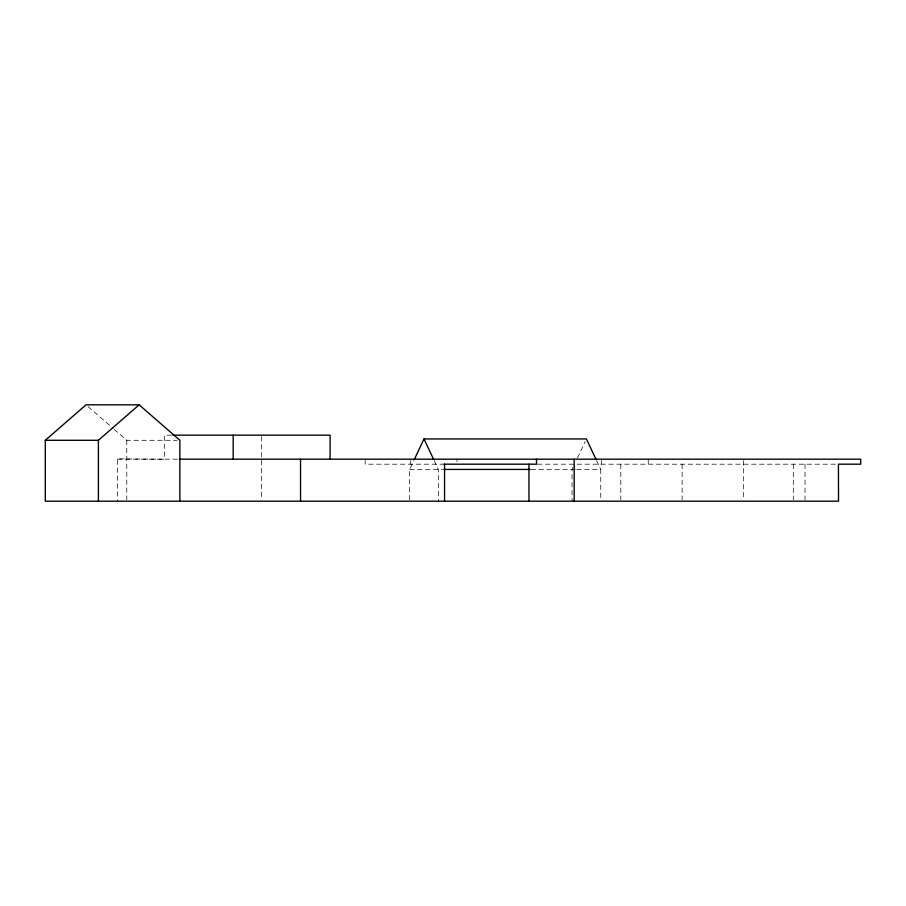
<?xml version="1.0" encoding="UTF-8"?>
<svg xmlns="http://www.w3.org/2000/svg" width="906" height="906" viewBox="0 0 906 906"><rect width="100%" height="100%" fill="white"/><g stroke="black" fill="none" stroke-linecap="round" stroke-linejoin="round"><path stroke-width="0.68" stroke-dasharray="4.53 3.4" d="M409.637 499.818L409.637 469.421L413.827 460.531M573.26 466.884L572.06 469.421L572.06 501.188M577.439 457.994L585.208 441.482M171.472 435.174L164.45 435.174L164.45 459.183L117.338 458.855L117.338 501.188M114.235 429.376L126.772 440.293L177.078 440.293M117.338 459.183L178.482 459.183M444.552 464.189L365.186 464.189L365.186 460.429M537.451 464.189L838.526 464.189M409.637 469.421L442.57 469.421M531.097 469.421L575.333 469.421M576.748 469.421L600.757 469.421L600.757 499.818M88.12 406.624L113.193 428.47M596.567 460.531L600.757 469.421M434.155 460.531L438.334 469.421L438.334 501.188M805.015 464.189L805.015 499.818M793.305 464.189L793.305 499.818M743.679 460.588L743.679 499.795M682.127 464.189L682.127 499.818M648.243 459.183L648.243 464.189M620.791 464.189L620.791 499.818M601.527 460.429L601.527 464.189M456.998 459.183L456.998 461.686M410.282 460.429L410.282 464.189M261.347 436.579L261.347 499.784M126.772 440.293L126.772 499.806"/><path stroke-width="1.36" d="M414.427 459.263L423.985 438.946L586.409 438.946L595.967 459.263M179.343 459.183L860.7 459.183L860.7 464.189L838.424 464.189L838.526 501.188L45.3 501.188L45.3 440.293L86.036 404.812L139.139 404.812L179.875 440.293L179.875 501.188M45.3 440.293L98.403 440.293L139.139 404.812M172.865 435.174L330.101 435.174L330.101 459.183M444.031 464.189L536.522 464.189L536.522 459.183M443.985 469.421L530.135 469.421M423.985 438.946L433.555 459.263M574.189 459.183L574.189 501.188M528.968 464.189L528.968 501.188M444.552 464.189L444.552 501.188M300.543 459.183L300.543 501.188M233.193 435.174L233.193 459.183M98.403 440.293L98.403 501.188"/></g></svg>
